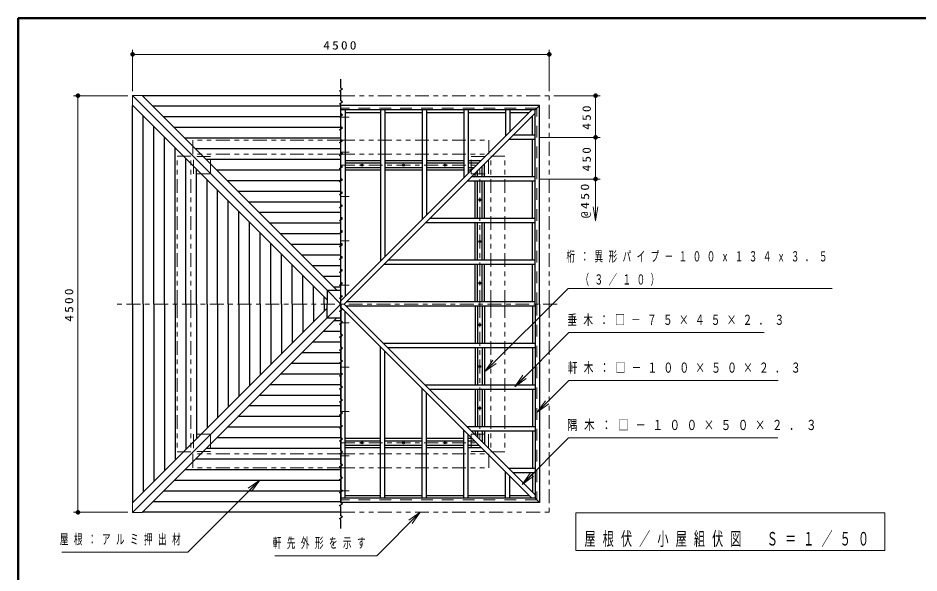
# Model space of a CAD drawing. Units: millimetres on the paper, with parts at other scales. Extents: x -385 to 7, y 0 to 267.
# Drawn here: x -385 to -190.4, y 147.1 to 267 of the extents above; entities that cross this region are included whole.
import ezdxf

# ---------------------------------------------------------------- set-up
doc = ezdxf.new("R2010")
doc.units = ezdxf.units.MM
for name, pattern in [('USER1', [4.5, 2.5, -2]), ('USER2', [6, 3, -1, 1, -1]), ('USER3', [8, 3, -1, 1, -1, 1, -1])]:
    doc.linetypes.add(name, pattern=pattern)
doc.layers.add('LY_1', color=190, linetype='Continuous', lineweight=25)
doc.styles.add('ＭＳ ゴシック', font='')
doc.styles.get('ＭＳ ゴシック').set_extended_font_data('MS Gothic')

# ---------------------------------------------------------------- blocks, each defined once
blk = doc.blocks.new('filled_dot')
at = {"color": 0, "linetype": 'Continuous', "lineweight": -2, "const_width": 1.25}
blk.add_lwpolyline([(-0.625, 0, 1), (0.625, 0, 1)], format="xyb", close=True, dxfattribs=at)
blk = doc.blocks.new('open_arrow')
at = {"color": 0, "linetype": 'Continuous', "lineweight": -2}
blk.add_lwpolyline([(7.5, 1.25), (0, 0), (7.5, -1.25)], dxfattribs=at)

msp = doc.modelspace()

# ---------------------------------------------------------------- linework, layer by layer
at = {"layer": 'LY_1', "color": 7, "lineweight": 50}
for p, q in [((-385, 267), (-385, 0)), ((0, 267), (-385, 267))]:
    msp.add_line(p, q, dxfattribs=at)
at = {"layer": 'LY_1', "color": 7, "lineweight": 13}
for p, q in [((-360.25, 251.225), (-360.25, 260.155)), ((-360.25, 259.155), (-270.25, 259.155)), ((-270.25, 251.225), (-270.25, 260.155)), ((-361.297, 250.225), (-373.05, 250.225)), ((-372.05, 160.225), (-372.05, 250.225)), ((-269.25, 250.225), (-259.25, 250.225)), ((-260.25, 250.225), (-260.25, 241.225)), ((-272.323, 241.225), (-259.25, 241.225)), ((-260.25, 241.225), (-260.25, 232.225)), ((-272.323, 232.225), (-259.25, 232.225)), ((-260.25, 232.225), (-260.25, 223.225)), ((-284.188, 190.612), (-282.42, 193.087)), ((-284.188, 190.612), (-282.067, 192.733)), ((-281.713, 192.38), (-284.188, 190.612)), ((-277.701, 187.354), (-275.933, 189.829)), ((-277.701, 187.354), (-275.579, 189.475)), ((-275.226, 189.122), (-277.701, 187.354)), ((-272.841, 181.865), (-271.076, 184.341)), ((-272.841, 181.865), (-270.722, 183.988)), ((-270.368, 183.635), (-272.841, 181.865)), ((-276.136, 166.238), (-274.375, 168.718)), ((-276.136, 166.238), (-274.021, 168.365)), ((-273.666, 168.013), (-276.136, 166.238)), ((-335.277, 165.415), (-332.802, 167.183)), ((-332.802, 167.183), (-334.924, 165.062)), ((-332.802, 167.183), (-334.57, 164.708)), ((-361.25, 160.225), (-373.05, 160.225)), ((-300.58, 158.506), (-298.106, 160.274)), ((-298.106, 160.274), (-300.227, 158.152)), ((-298.106, 160.274), (-299.873, 157.799)), ((-264.551, 160.109), (-264.551, 151.975)), ((-197.751, 160.109), (-264.551, 160.109)), ((-197.751, 151.975), (-197.751, 160.109)), ((-264.551, 151.975), (-197.751, 151.975))]:
    msp.add_line(p, q, dxfattribs=at)
at = {"layer": 'LY_1', "color": 131, "lineweight": 13}
for p, q in [((-358.211, 250.272), (-360.297, 250.272)), ((-360.297, 248.186), (-360.297, 250.272)), ((-360.297, 162.264), (-360.297, 160.178)), ((-358.211, 160.178), (-360.297, 160.178))]:
    msp.add_line(p, q, dxfattribs=at)
at = {"layer": 'LY_1', "color": 131}
for p, q in [((-318.25, 208.225), (-360.297, 250.272)), ((-316.164, 208.225), (-358.211, 250.272)), ((-318.25, 206.139), (-360.297, 248.186)), ((-318.25, 204.311), (-360.297, 162.264)), ((-318.25, 202.225), (-360.297, 160.178)), ((-316.164, 202.225), (-358.211, 160.178))]:
    msp.add_line(p, q, dxfattribs=at)
at = {"layer": 'LY_1', "color": 4}
for p, q in [((-315.25, 250.225), (-358.164, 250.225)), ((-360.25, 205.225), (-360.25, 248.139)), ((-360.25, 205.225), (-360.25, 162.311)), ((-315.25, 160.225), (-358.164, 160.225))]:
    msp.add_line(p, q, dxfattribs=at)
at = {"layer": 'LY_1', "color": 7, "linetype": 'USER3', "lineweight": 13}
for p, q in [((-315.25, 250.225), (-270.25, 250.225)), ((-270.25, 205.225), (-270.25, 250.225)), ((-347.214, 237.625), (-347.214, 240.625)), ((-315.25, 240.625), (-347.214, 240.625)), ((-315.25, 240.625), (-283.286, 240.625)), ((-283.286, 237.625), (-283.286, 240.625)), ((-315.25, 237.625), (-347.214, 237.625)), ((-315.25, 237.625), (-283.286, 237.625)), ((-347.65, 237.189), (-350.65, 237.189)), ((-350.65, 205.225), (-350.65, 237.189)), ((-347.65, 205.225), (-347.65, 237.189)), ((-347.1, 233.375), (-347.1, 237.075)), ((-343.4, 237.075), (-347.1, 237.075)), ((-343.4, 233.375), (-343.4, 237.075)), ((-287.1, 233.375), (-287.1, 237.075)), ((-287.1, 237.075), (-283.4, 237.075)), ((-283.4, 233.375), (-283.4, 237.075)), ((-282.85, 237.189), (-279.85, 237.189)), ((-282.85, 205.225), (-282.85, 237.189)), ((-279.85, 205.225), (-279.85, 237.189)), ((-343.4, 233.375), (-347.1, 233.375)), ((-287.1, 233.375), (-283.4, 233.375)), ((-350.65, 205.225), (-350.65, 173.261)), ((-347.65, 205.225), (-347.65, 173.261)), ((-282.85, 205.225), (-282.85, 173.261)), ((-279.85, 205.225), (-279.85, 173.261)), ((-270.25, 205.225), (-270.25, 160.225)), ((-347.1, 177.075), (-347.1, 173.375)), ((-343.4, 177.075), (-347.1, 177.075)), ((-343.4, 177.075), (-343.4, 173.375)), ((-287.1, 177.075), (-283.4, 177.075)), ((-287.1, 177.075), (-287.1, 173.375)), ((-283.4, 177.075), (-283.4, 173.375)), ((-347.65, 173.261), (-350.65, 173.261)), ((-343.4, 173.375), (-347.1, 173.375)), ((-287.1, 173.375), (-283.4, 173.375)), ((-282.85, 173.261), (-279.85, 173.261)), ((-315.25, 172.825), (-347.214, 172.825)), ((-347.214, 172.825), (-347.214, 169.825)), ((-315.25, 172.825), (-283.286, 172.825)), ((-283.286, 172.825), (-283.286, 169.825)), ((-315.25, 169.825), (-347.214, 169.825)), ((-315.25, 169.825), (-283.286, 169.825)), ((-315.25, 160.225), (-270.25, 160.225))]:
    msp.add_line(p, q, dxfattribs=at)
at = {"layer": 'LY_1', "color": 12}
for p, q in [((-315.25, 247.946), (-355.885, 247.946)), ((-357.971, 205.225), (-357.971, 245.86)), ((-315.25, 245.647), (-353.586, 245.647)), ((-355.672, 205.225), (-355.672, 243.561)), ((-315.25, 243.348), (-351.287, 243.348)), ((-353.373, 205.225), (-353.373, 241.262)), ((-315.25, 241.05), (-348.989, 241.05)), ((-351.075, 205.225), (-351.075, 238.964)), ((-315.25, 238.751), (-346.69, 238.751)), ((-348.776, 205.225), (-348.776, 236.665)), ((-315.25, 236.452), (-344.391, 236.452)), ((-346.477, 205.225), (-346.477, 234.366)), ((-315.25, 234.153), (-342.092, 234.153)), ((-344.178, 205.225), (-344.178, 232.067)), ((-315.25, 231.854), (-339.794, 231.854)), ((-341.88, 205.225), (-341.88, 229.768)), ((-315.25, 229.556), (-337.495, 229.556)), ((-339.581, 205.225), (-339.581, 227.47)), ((-315.25, 227.257), (-335.196, 227.257)), ((-337.282, 205.225), (-337.282, 225.171)), ((-315.25, 224.958), (-332.897, 224.958)), ((-334.983, 205.225), (-334.983, 222.872)), ((-315.25, 222.659), (-330.598, 222.659)), ((-332.684, 205.225), (-332.684, 220.573)), ((-315.25, 220.36), (-328.3, 220.36)), ((-330.386, 205.225), (-330.386, 218.275)), ((-315.25, 218.062), (-326.001, 218.062)), ((-328.087, 205.225), (-328.087, 215.976)), ((-315.25, 215.763), (-323.702, 215.763)), ((-325.788, 205.225), (-325.788, 213.677)), ((-315.25, 213.464), (-321.403, 213.464)), ((-323.489, 205.225), (-323.489, 211.378)), ((-315.25, 211.165), (-319.104, 211.165)), ((-321.19, 205.225), (-321.19, 209.079)), ((-315.25, 208.867), (-316.806, 208.867)), ((-318.892, 205.225), (-318.892, 206.781)), ((-357.971, 205.225), (-357.971, 164.591)), ((-355.672, 205.225), (-355.672, 166.889)), ((-353.373, 205.225), (-353.373, 169.188)), ((-351.075, 205.225), (-351.075, 171.487)), ((-348.776, 205.225), (-348.776, 173.786)), ((-346.477, 205.225), (-346.477, 176.084)), ((-344.178, 205.225), (-344.178, 178.383)), ((-341.88, 205.225), (-341.88, 180.682)), ((-339.581, 205.225), (-339.581, 182.981)), ((-337.282, 205.225), (-337.282, 185.28)), ((-334.983, 205.225), (-334.983, 187.578)), ((-332.684, 205.225), (-332.684, 189.877)), ((-330.386, 205.225), (-330.386, 192.176)), ((-328.087, 205.225), (-328.087, 194.475)), ((-325.788, 205.225), (-325.788, 196.773)), ((-323.489, 205.225), (-323.489, 199.072)), ((-321.19, 205.225), (-321.19, 201.371)), ((-318.892, 205.225), (-318.892, 203.67)), ((-315.25, 201.584), (-316.806, 201.584)), ((-315.25, 199.285), (-319.104, 199.285)), ((-315.25, 196.986), (-321.403, 196.986)), ((-315.25, 194.688), (-323.702, 194.688)), ((-315.25, 192.389), (-326.001, 192.389)), ((-315.25, 190.09), (-328.3, 190.09)), ((-315.25, 187.791), (-330.598, 187.791)), ((-315.25, 185.492), (-332.897, 185.492)), ((-315.25, 183.194), (-335.196, 183.194)), ((-315.25, 180.895), (-337.495, 180.895)), ((-315.25, 178.596), (-339.794, 178.596)), ((-315.25, 176.297), (-342.092, 176.297)), ((-315.25, 173.998), (-344.391, 173.998)), ((-315.25, 171.7), (-346.69, 171.7)), ((-315.25, 169.401), (-348.989, 169.401)), ((-315.25, 167.102), (-351.287, 167.102)), ((-315.25, 164.803), (-353.586, 164.803)), ((-315.25, 162.505), (-355.885, 162.505))]:
    msp.add_line(p, q, dxfattribs=at)
at = {"layer": 'LY_1', "color": 7}
for p, q in [((-315.25, 205.225), (-315.25, 248.11)), ((-272.365, 248.11), (-315.25, 248.11)), ((-273.323, 247.153), (-315.25, 247.153)), ((-274.03, 247.153), (-315.25, 205.932)), ((-314.35, 247.153), (-314.35, 206.832)), ((-306.7, 247.153), (-306.7, 214.482)), ((-305.8, 247.153), (-305.8, 215.382)), ((-297.7, 247.153), (-297.7, 223.482)), ((-296.8, 247.153), (-296.8, 224.382)), ((-288.7, 247.153), (-288.7, 232.482)), ((-287.8, 247.153), (-287.8, 233.382)), ((-279.7, 247.153), (-279.7, 241.482)), ((-278.8, 247.153), (-278.8, 242.382)), ((-272.365, 248.11), (-273.323, 247.153)), ((-273.323, 205.225), (-273.323, 247.153)), ((-272.365, 205.225), (-272.365, 248.11)), ((-273.323, 246.445), (-314.543, 205.225)), ((-314.35, 246.578), (-306.7, 246.578)), ((-305.8, 246.578), (-297.7, 246.578)), ((-296.8, 246.578), (-288.7, 246.578)), ((-287.8, 246.578), (-279.7, 246.578)), ((-278.8, 246.578), (-274.605, 246.578)), ((-273.898, 241.675), (-273.898, 245.871)), ((-273.323, 241.675), (-278.093, 241.675)), ((-273.323, 240.775), (-278.993, 240.775)), ((-273.898, 232.675), (-273.898, 240.775)), ((-314.35, 236.225), (-306.7, 236.225)), ((-314.35, 235.704), (-306.7, 235.704)), ((-305.8, 236.225), (-297.7, 236.225)), ((-305.8, 235.704), (-297.7, 235.704)), ((-296.8, 236.225), (-288.7, 236.225)), ((-296.8, 235.704), (-288.7, 235.704)), ((-287.8, 236.225), (-284.957, 236.225)), ((-287.8, 235.704), (-285.479, 235.704)), ((-284.25, 232.675), (-284.25, 235.518)), ((-314.35, 234.746), (-306.7, 234.746)), ((-314.35, 234.225), (-306.7, 234.225)), ((-305.8, 234.746), (-297.7, 234.746)), ((-305.8, 234.225), (-297.7, 234.225)), ((-296.8, 234.746), (-288.7, 234.746)), ((-296.8, 234.225), (-288.7, 234.225)), ((-287.8, 234.746), (-286.436, 234.746)), ((-287.8, 234.225), (-286.957, 234.225)), ((-286.25, 232.675), (-286.25, 233.518)), ((-285.729, 232.675), (-285.729, 234.039)), ((-284.771, 232.675), (-284.771, 234.997)), ((-273.323, 231.775), (-287.993, 231.775)), ((-273.323, 232.675), (-287.093, 232.675)), ((-286.25, 223.675), (-286.25, 231.775)), ((-285.729, 223.675), (-285.729, 231.775)), ((-284.771, 223.675), (-284.771, 231.775)), ((-284.25, 223.675), (-284.25, 231.775)), ((-273.898, 223.675), (-273.898, 231.775)), ((-273.323, 222.775), (-296.993, 222.775)), ((-273.323, 223.675), (-296.093, 223.675)), ((-286.25, 214.675), (-286.25, 222.775)), ((-285.729, 214.675), (-285.729, 222.775)), ((-284.771, 214.675), (-284.771, 222.775)), ((-284.25, 214.675), (-284.25, 222.775)), ((-273.898, 214.675), (-273.898, 222.775)), ((-273.323, 214.675), (-305.093, 214.675)), ((-273.323, 213.775), (-305.993, 213.775)), ((-286.25, 205.675), (-286.25, 213.775)), ((-285.729, 205.675), (-285.729, 213.775)), ((-284.771, 205.675), (-284.771, 213.775)), ((-284.25, 205.675), (-284.25, 213.775)), ((-273.898, 205.675), (-273.898, 213.775)), ((-315.25, 205.225), (-315.25, 162.34)), ((-274.03, 163.298), (-315.25, 204.518)), ((-273.323, 164.005), (-314.543, 205.225)), ((-273.323, 205.675), (-314.093, 205.675)), ((-273.323, 204.775), (-314.093, 204.775)), ((-286.25, 204.775), (-286.25, 196.675)), ((-285.729, 204.775), (-285.729, 196.675)), ((-284.771, 204.775), (-284.771, 196.675)), ((-284.25, 204.775), (-284.25, 196.675)), ((-273.898, 204.775), (-273.898, 196.675)), ((-273.323, 205.225), (-273.323, 163.298)), ((-272.365, 205.225), (-272.365, 162.34)), ((-314.35, 163.298), (-314.35, 203.618)), ((-273.323, 196.675), (-305.993, 196.675)), ((-306.7, 163.298), (-306.7, 195.968)), ((-305.8, 163.298), (-305.8, 195.068)), ((-273.323, 195.775), (-305.093, 195.775)), ((-286.25, 195.775), (-286.25, 187.675)), ((-285.729, 195.775), (-285.729, 187.675)), ((-284.771, 195.775), (-284.771, 187.675)), ((-284.25, 195.775), (-284.25, 187.675)), ((-273.898, 195.775), (-273.898, 187.675)), ((-297.7, 163.298), (-297.7, 186.968)), ((-273.323, 187.675), (-296.993, 187.675)), ((-296.8, 163.298), (-296.8, 186.068)), ((-273.323, 186.775), (-296.093, 186.775)), ((-286.25, 186.775), (-286.25, 178.675)), ((-285.729, 186.775), (-285.729, 178.675)), ((-284.771, 186.775), (-284.771, 178.675)), ((-284.25, 186.775), (-284.25, 178.675)), ((-273.898, 186.775), (-273.898, 178.675)), ((-288.7, 163.298), (-288.7, 177.968)), ((-273.323, 178.675), (-287.993, 178.675)), ((-273.323, 177.775), (-287.093, 177.775)), ((-286.25, 177.775), (-286.25, 176.932)), ((-285.729, 177.775), (-285.729, 176.411)), ((-284.771, 177.775), (-284.771, 175.453)), ((-284.25, 177.775), (-284.25, 174.932)), ((-273.898, 177.775), (-273.898, 169.675)), ((-314.35, 176.225), (-306.7, 176.225)), ((-314.35, 175.704), (-306.7, 175.704)), ((-305.8, 176.225), (-297.7, 176.225)), ((-305.8, 175.704), (-297.7, 175.704)), ((-296.8, 176.225), (-288.7, 176.225)), ((-296.8, 175.704), (-288.7, 175.704)), ((-287.8, 163.298), (-287.8, 177.068)), ((-287.8, 176.225), (-286.957, 176.225)), ((-287.8, 175.704), (-286.436, 175.704)), ((-314.35, 174.746), (-306.7, 174.746)), ((-314.35, 174.225), (-306.7, 174.225)), ((-305.8, 174.746), (-297.7, 174.746)), ((-305.8, 174.225), (-297.7, 174.225)), ((-296.8, 174.746), (-288.7, 174.746)), ((-296.8, 174.225), (-288.7, 174.225)), ((-287.8, 174.746), (-285.479, 174.746)), ((-287.8, 174.225), (-284.957, 174.225)), ((-273.323, 169.675), (-278.993, 169.675)), ((-279.7, 163.298), (-279.7, 168.968)), ((-278.8, 163.298), (-278.8, 168.068)), ((-273.323, 168.775), (-278.093, 168.775)), ((-273.898, 168.775), (-273.898, 164.58)), ((-314.35, 163.873), (-306.7, 163.873)), ((-305.8, 163.873), (-297.7, 163.873)), ((-296.8, 163.873), (-288.7, 163.873)), ((-287.8, 163.873), (-279.7, 163.873)), ((-278.8, 163.873), (-274.605, 163.873)), ((-273.323, 163.298), (-315.25, 163.298)), ((-272.365, 162.34), (-315.25, 162.34)), ((-272.365, 162.34), (-273.323, 163.298))]:
    msp.add_line(p, q, dxfattribs=at)
at = {"layer": 'LY_1', "color": 7, "linetype": 'USER1', "lineweight": 13}
for p, q in [((-272.94, 247.536), (-315.25, 247.536)), ((-272.94, 205.225), (-272.94, 247.536)), ((-272.94, 205.225), (-272.94, 162.915)), ((-272.94, 162.915), (-315.25, 162.915))]:
    msp.add_line(p, q, dxfattribs=at)
at = {"layer": 'LY_1', "color": 7, "linetype": 'USER2', "lineweight": 13}
for p, q in [((-315.25, 245.613), (-313.454, 245.613)), ((-315.25, 238.035), (-313.454, 238.035)), ((-315.25, 235.225), (-285.25, 235.225)), ((-285.25, 205.225), (-285.25, 235.225)), ((-315.25, 228.457), (-313.454, 228.457)), ((-315.25, 218.878), (-313.454, 218.878)), ((-315.25, 209.3), (-313.454, 209.3)), ((-285.25, 205.225), (-285.25, 175.225)), ((-315.25, 201.15), (-313.454, 201.15)), ((-315.25, 191.572), (-313.454, 191.572)), ((-315.25, 181.994), (-313.454, 181.994)), ((-315.25, 175.225), (-285.25, 175.225)), ((-315.25, 172.416), (-313.454, 172.416)), ((-315.25, 164.837), (-313.454, 164.837))]:
    msp.add_line(p, q, dxfattribs=at)
at = {"layer": 'LY_1', "color": 2}
for p, q in [((-318.25, 208.225), (-318.25, 205.225)), ((-318.25, 208.225), (-315.25, 208.225)), ((-315.25, 205.225), (-318.25, 208.225)), ((-318.25, 202.225), (-318.25, 205.225)), ((-315.25, 205.225), (-318.25, 202.225)), ((-318.25, 202.225), (-315.25, 202.225))]:
    msp.add_line(p, q, dxfattribs=at)
at = {"layer": 'LY_1', "color": 4, "linetype": 'USER2', "lineweight": 13}
msp.add_line((-268.581, 205.225), (-363.782, 205.225), dxfattribs=at)
at = {"layer": 'LY_1', "color": 7}
msp.add_lwpolyline([(-315.25, 156.737), (-315.25, 158.682), (-315.597, 158.882), (-314.904, 159.282), (-315.25, 159.482), (-315.25, 161.482), (-315.597, 161.682), (-314.904, 162.082), (-315.25, 162.282), (-315.25, 164.282), (-315.597, 164.482), (-314.904, 164.882), (-315.25, 165.082), (-315.25, 167.082), (-315.597, 167.282), (-314.904, 167.682), (-315.25, 167.882), (-315.25, 169.882), (-315.597, 170.082), (-314.904, 170.482), (-315.25, 170.682), (-315.25, 172.682), (-315.597, 172.882), (-314.904, 173.282), (-315.25, 173.482), (-315.25, 175.482), (-315.597, 175.682), (-314.904, 176.082), (-315.25, 176.282), (-315.25, 178.282), (-315.597, 178.482), (-314.904, 178.882), (-315.25, 179.082), (-315.25, 181.082), (-315.597, 181.282), (-314.904, 181.682), (-315.25, 181.882), (-315.25, 183.882), (-315.597, 184.082), (-314.904, 184.482), (-315.25, 184.682), (-315.25, 186.682), (-315.597, 186.882), (-314.904, 187.282), (-315.25, 187.482), (-315.25, 189.482), (-315.597, 189.682), (-314.904, 190.082), (-315.25, 190.282), (-315.25, 192.282), (-315.597, 192.482), (-314.904, 192.882), (-315.25, 193.082), (-315.25, 195.082), (-315.597, 195.282), (-314.904, 195.682), (-315.25, 195.882), (-315.25, 197.882), (-315.597, 198.082), (-314.904, 198.482), (-315.25, 198.682), (-315.25, 200.682), (-315.597, 200.882), (-314.904, 201.282), (-315.25, 201.482), (-315.25, 203.482), (-315.597, 203.682), (-314.904, 204.082), (-315.25, 204.282), (-315.25, 206.282), (-315.597, 206.482), (-314.904, 206.882), (-315.25, 207.082), (-315.25, 209.082), (-315.597, 209.282), (-314.904, 209.682), (-315.25, 209.882), (-315.25, 211.882), (-315.597, 212.082), (-314.904, 212.482), (-315.25, 212.682), (-315.25, 214.682), (-315.597, 214.882), (-314.904, 215.282), (-315.25, 215.482), (-315.25, 217.482), (-315.597, 217.682), (-314.904, 218.082), (-315.25, 218.282), (-315.25, 220.282), (-315.597, 220.482), (-314.904, 220.882), (-315.25, 221.082), (-315.25, 223.082), (-315.597, 223.282), (-314.904, 223.682), (-315.25, 223.882), (-315.25, 225.882), (-315.597, 226.082), (-314.904, 226.482), (-315.25, 226.682), (-315.25, 228.682), (-315.597, 228.882), (-314.904, 229.282), (-315.25, 229.482), (-315.25, 231.482), (-315.597, 231.682), (-314.904, 232.082), (-315.25, 232.282), (-315.25, 234.282), (-315.597, 234.482), (-314.904, 234.882), (-315.25, 235.082), (-315.25, 237.082), (-315.597, 237.282), (-314.904, 237.682), (-315.25, 237.882), (-315.25, 239.882), (-315.597, 240.082), (-314.904, 240.482), (-315.25, 240.682), (-315.25, 242.682), (-315.597, 242.882), (-314.904, 243.282), (-315.25, 243.482), (-315.25, 245.482), (-315.597, 245.682), (-314.904, 246.082), (-315.25, 246.282), (-315.25, 248.282), (-315.597, 248.482), (-314.904, 248.882), (-315.25, 249.082), (-315.25, 251.082), (-315.597, 251.282), (-314.904, 251.682), (-315.25, 251.882), (-315.25, 253.827)], dxfattribs=at)
at = {"layer": 'LY_1', "color": 7, "lineweight": 13}
for points in [[(-284.188, 190.612), (-266.21, 208.59), (-209.123, 208.59)], [(-277.701, 187.354), (-266.008, 199.047), (-223.874, 199.047)], [(-272.841, 181.865), (-266.012, 188.708), (-220.784, 188.708)], [(-276.136, 166.238), (-266.103, 176.328), (-220.897, 176.328)], [(-332.802, 167.183), (-348.335, 151.651), (-375.54, 151.651)], [(-298.106, 160.274), (-307.526, 150.853), (-329.543, 150.853)]]:
    msp.add_lwpolyline(points, dxfattribs=at)
at = {"layer": 'LY_1', "color": 7}
for centre in [(-310.75, 235.225), (-301.75, 235.225), (-292.75, 235.225), (-285.25, 227.725), (-285.25, 218.725), (-285.25, 209.725), (-285.25, 200.725), (-285.25, 191.725), (-285.25, 182.725), (-310.75, 175.225), (-301.75, 175.225), (-292.75, 175.225)]:
    msp.add_circle(centre, 0.21, dxfattribs=at)

# ---------------------------------------------------------------- block references
at = {"layer": 'LY_1', "color": 7, "lineweight": 13, "xscale": 0.4, "yscale": 0.4}
msp.add_blockref('filled_dot', (-360.25, 259.155), dxfattribs=at)
at = {"layer": 'LY_1', "color": 7, "lineweight": 13}
for name, p, xscale, yscale, rotation in [('filled_dot', (-270.25, 259.155), 0.4, 0.4, 180), ('filled_dot', (-372.05, 250.225), 0.4, 0.4, 270), ('filled_dot', (-260.25, 250.225), 0.4, 0.4, 270), ('filled_dot', (-260.25, 241.225), 0.4, 0.4, 90), ('filled_dot', (-260.25, 241.225), 0.4, 0.4, 270), ('filled_dot', (-260.25, 232.225), 0.4, 0.4, 90), ('filled_dot', (-260.25, 232.225), 0.399, 0.399, 270), ('open_arrow', (-260.25, 223.225), 0.399, 0.399, 90), ('filled_dot', (-372.05, 160.225), 0.4, 0.4, 90)]:
    msp.add_blockref(name, p, dxfattribs=dict(at, xscale=xscale, yscale=yscale, rotation=rotation))

# ---------------------------------------------------------------- texts
at = {"layer": 'LY_1', "color": 7, "style": 'ＭＳ ゴシック'}
for s, insert, char_height, attachment_point in [('\\T1.33;\\W1.15;4500', (-315.25, 260.155), 1.833, 8), ('\\T1.64;\\W0.6;桁：異形パイプ－１００ｘ１３４ｘ３．５', (-266.54, 215.39), 2.199, 4), ('\\T1.64;\\W0.6;\u3000（３／１０）\u3000\u3000\u3000\u3000\u3000\u3000\u3000\u3000\u3000\u3000\u3000\u3000', (-266.54, 210.39), 2.199, 4), ('\\T1.64;\\W0.7;垂木：□－７５×４５×２．３', (-266.355, 201.697), 2.199, 4), ('\\T1.64;\\W0.7;軒木：□－１００×５０×２．３', (-266.258, 191.358), 2.199, 4), ('\\T1.64;\\W0.75;隅木：□－１００×５０×２．３', (-266.407, 178.978), 2.199, 4), ('\\T1.64;\\W0.6;屋根：アルミ押出材', (-375.957, 154.301), 2.199, 4), ('\\T1.64;\\W0.6;屋根伏／小屋組伏図\u3000Ｓ＝１／５０', (-231.151, 152.709), 2.933, 8), ('\\T1.64;\\W0.6;軒先外形を示す', (-329.959, 153.503), 2.199, 4)]:
    msp.add_mtext(s, dxfattribs=dict(at, insert=insert, char_height=char_height, attachment_point=attachment_point))
at = {"layer": 'LY_1', "color": 7, "char_height": 1.833, "attachment_point": 8, "rotation": 90, "style": 'ＭＳ ゴシック'}
for s, insert in [('\\T1.33;\\W1.15;450', (-261.25, 245.725)), ('\\T1.33;\\W1.15;450', (-261.25, 236.725)), ('\\T1.33;\\W1.2;@450', (-261.25, 227.725)), ('\\T1.33;\\W1.15;4500', (-373.05, 205.225))]:
    msp.add_mtext(s, dxfattribs=dict(at, insert=insert))

doc.saveas('drawing.dxf')
